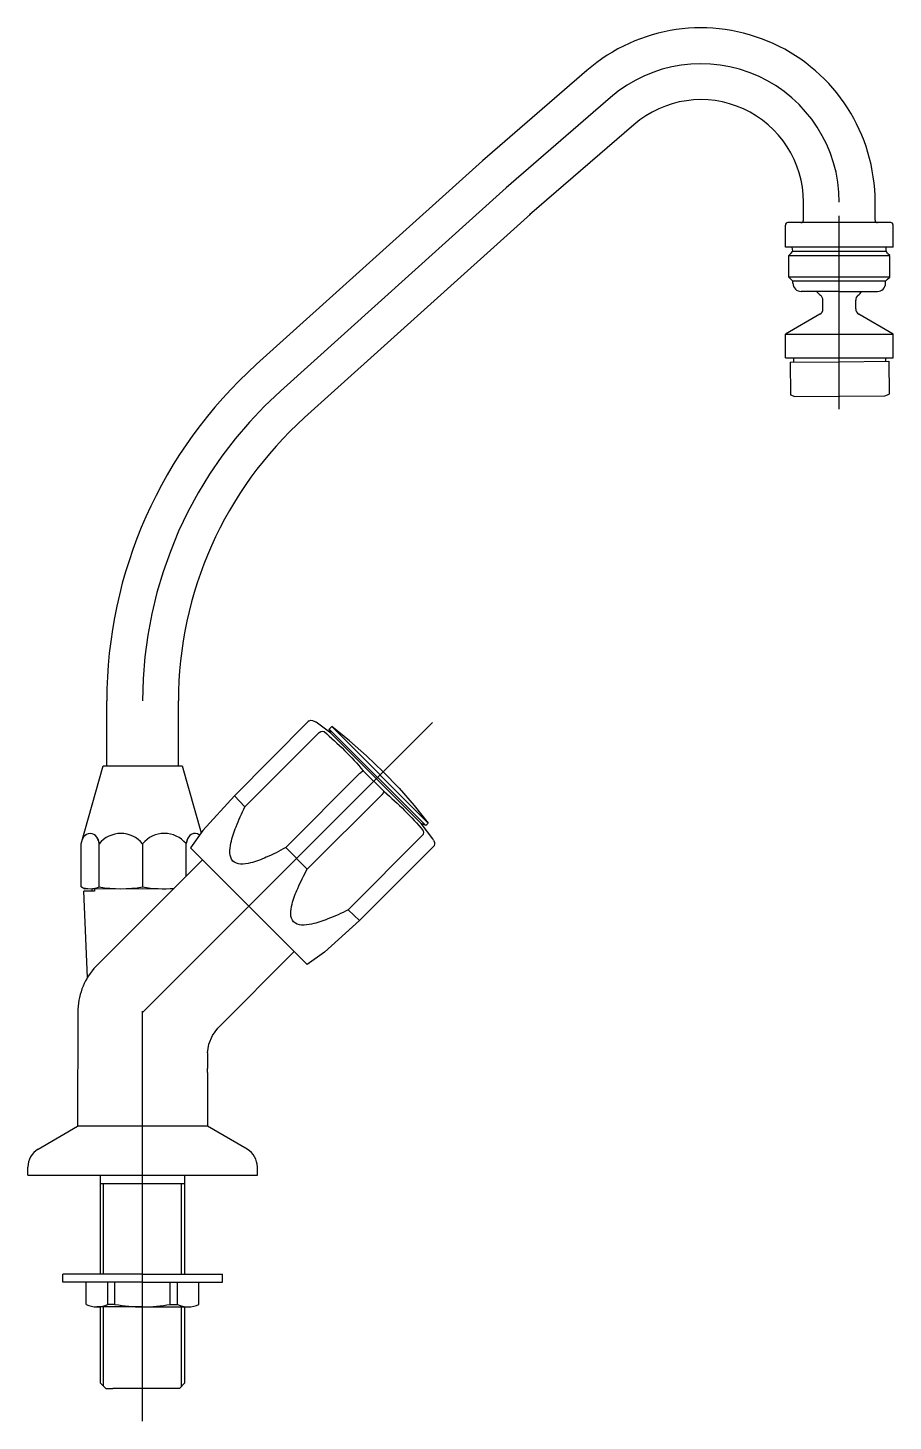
# Model space of a CAD drawing. Extents: x 109.149 to 109.36, y -5.26 to -4.921.
import ezdxf

# ---------------------------------------------------------------- set-up
doc = ezdxf.new("R2010")
doc.units = 0
doc.header["$LTSCALE"] = 0.2
doc.header["$MEASUREMENT"] = 0
doc.linetypes.add('AXES', pattern=[0.54, 0.3, -0.08, 0.08, -0.08])
doc.linetypes.add('CONTINU', pattern=[0])
doc.layers.get('0').update_dxf_attribs({"linetype": 'CONTINUOUS'})
doc.layers.add('DECA_EIXOS', color=5, linetype='AXES')

msp = doc.modelspace()

# ---------------------------------------------------------------- linework, layer by layer
at = {"linetype": 'CONTINU'}
for points in [[(109.35578, -4.96307, 0.642715), (109.28545, -4.93095)], [(109.33828, -4.96307, 0.642718), (109.29691, -4.94418)], [(109.33449, -4.96807, 0.414211), (109.33389, -4.96867)], [(109.33768, -4.96807, 0.414211), (109.33828, -4.96747)], [(109.35578, -4.96747, 0.414141), (109.35638, -4.96807)], [(109.36017, -4.96867, 0.413948), (109.35957, -4.96807)], [(109.33573, -4.98287, 0.414214), (109.33773, -4.98487)], [(109.34151, -4.98487, 0.045676), (109.34246, -4.98578)], [(109.34303, -4.98698, 0.234), (109.34246, -4.98578)], [(109.3516, -4.98578, 0.231447), (109.35103, -4.98697)], [(109.3516, -4.98578, 0.04566), (109.35255, -4.98487)], [(109.35633, -4.98487, 0.41419), (109.35833, -4.98287)], [(109.34226, -4.99043, 0.272797), (109.34303, -4.98912)], [(109.35103, -4.98912, 0.267941), (109.35178, -4.99042)], [(109.20485, -5.00264, 0.212567), (109.16828, -5.08476)], [(109.21655, -5.01565, 0.212557), (109.18578, -5.08476)], [(109.22131, -5.09223, -0.041773), (109.23087, -5.10179)], [(109.23008, -5.10239, -0.093721), (109.23087, -5.10179)], [(109.23536, -5.10768, 0.094005), (109.23596, -5.10688)], [(109.23596, -5.10688, -0.041775), (109.24552, -5.11644)], [(109.19905, -5.1238, -0.169929), (109.19833, -5.12185, -0.063869), (109.19858, -5.11943, -0.039561), (109.19984, -5.11545, -0.02016), (109.202, -5.11059)], [(109.16332, -5.11734, 0.185708), (109.16233, -5.1185)], [(109.16514, -5.11734, 0.283753), (109.16332, -5.11734)], [(109.16621, -5.1188, 0.224059), (109.16514, -5.11734)], [(109.17703, -5.11957, 0.468802), (109.16643, -5.11957)], [(109.18764, -5.11956, 0.468835), (109.17703, -5.11957)], [(109.18892, -5.11734, 0.224059), (109.18786, -5.1188)], [(109.19092, -5.11749, 0.359065), (109.18892, -5.11734)], [(109.21195, -5.12054, -0.021683), (109.20722, -5.12289, -0.041579), (109.20336, -5.12426, -0.067561), (109.20096, -5.12456, -0.17518), (109.19905, -5.1238)], [(109.21389, -5.13863, -0.175021), (109.21319, -5.13671, -0.066716), (109.2135, -5.13435, -0.04143), (109.21488, -5.13049, -0.021464), (109.21721, -5.1258)], [(109.16203, -5.13013, 0.197187), (109.16642, -5.13013)], [(109.16642, -5.13013, 0.081682), (109.17703, -5.13013)], [(109.17703, -5.13013, 0.059124), (109.18473, -5.13048)], [(109.22716, -5.13575, -0.020367), (109.22226, -5.13793, -0.039751), (109.21827, -5.13918, -0.064974), (109.21582, -5.13942, -0.17089), (109.21389, -5.13863)], [(109.16515, -5.15006, 0.178737), (109.16123, -5.16066)], [(109.15153, -5.19412, 0.267972), (109.14903, -5.19845)], [(109.20503, -5.19845, 0.267918), (109.20253, -5.19412)], [(109.16328, -5.23195, 0.229731), (109.16851, -5.23195)], [(109.17028, -5.23195, 0.08888), (109.18378, -5.23195)], [(109.18556, -5.23195, 0.22973), (109.19078, -5.23195)]]:
    msp.add_lwpolyline(points, format="xyb", dxfattribs=at)
for points in [[(109.28545, -4.93095), (109.26001, -4.95298)], [(109.29691, -4.94418), (109.27146, -4.96621)], [(109.26001, -4.95298), (109.20485, -5.00264)], [(109.33828, -4.96747), (109.33828, -4.96307)], [(109.35578, -4.96747), (109.35578, -4.96307)], [(109.27172, -4.96598), (109.21655, -5.01565)], [(109.33389, -4.97407), (109.33389, -4.96867)], [(109.34703, -4.96807), (109.33449, -4.96807)], [(109.35957, -4.96807), (109.34703, -4.96807)], [(109.36017, -4.97407), (109.36017, -4.96867)], [(109.34703, -4.97407), (109.33389, -4.97407)], [(109.33473, -4.97607), (109.33523, -4.97557)], [(109.33523, -4.97557), (109.33573, -4.97507)], [(109.33573, -4.97507), (109.33557, -4.97407)], [(109.33573, -4.97507), (109.35849, -4.97507)], [(109.36017, -4.97407), (109.34703, -4.97407)], [(109.35849, -4.97507), (109.35849, -4.97407)], [(109.35883, -4.97557), (109.35849, -4.97507)], [(109.35933, -4.97607), (109.35883, -4.97557)], [(109.33473, -4.97607), (109.35933, -4.97607)], [(109.33473, -4.98137), (109.33473, -4.97607)], [(109.35933, -4.98137), (109.35933, -4.97607)], [(109.35933, -4.98137), (109.33473, -4.98137)], [(109.33523, -4.98187), (109.33473, -4.98137)], [(109.33573, -4.98237), (109.33523, -4.98187)], [(109.33573, -4.98287), (109.33573, -4.98237)], [(109.35833, -4.98237), (109.33573, -4.98237)], [(109.35833, -4.98237), (109.35883, -4.98187)], [(109.35833, -4.98287), (109.35833, -4.98237)], [(109.35883, -4.98187), (109.35933, -4.98137)], [(109.34703, -4.98487), (109.33773, -4.98487)], [(109.34703, -4.98487), (109.35633, -4.98487)], [(109.34303, -4.98912), (109.34303, -4.98698)], [(109.35103, -4.98912), (109.35103, -4.98697)], [(109.34226, -4.99043), (109.33389, -4.99527)], [(109.36017, -4.99527), (109.35178, -4.99042)], [(109.33389, -5.00107), (109.33389, -4.99527)], [(109.33389, -4.99527), (109.36017, -4.99527)], [(109.36017, -5.00107), (109.36017, -4.99527)], [(109.33389, -5.00107), (109.34703, -5.00107)], [(109.33503, -5.00209), (109.34703, -5.002)], [(109.33503, -5.00209), (109.33509, -5.01009)], [(109.33587, -5.00107), (109.33588, -5.00209)], [(109.34703, -5.00107), (109.36017, -5.00107)], [(109.34703, -5.002), (109.35913, -5.00191)], [(109.35827, -5.00107), (109.35828, -5.00191)], [(109.35913, -5.00191), (109.35919, -5.0099)], [(109.33509, -5.01009), (109.33615, -5.01049)], [(109.33615, -5.01049), (109.35814, -5.01032)], [(109.35814, -5.01032), (109.35919, -5.0099)], [(109.16828, -5.10057), (109.16828, -5.08476)], [(109.18578, -5.10057), (109.18578, -5.08476)], [(109.21745, -5.08977), (109.19943, -5.10789)], [(109.21768, -5.0896), (109.21745, -5.08977)], [(109.21768, -5.0896), (109.2181, -5.08948)], [(109.2181, -5.08948), (109.21845, -5.08952)], [(109.21845, -5.08952), (109.21906, -5.08974)], [(109.21906, -5.08974), (109.21938, -5.0899)], [(109.22297, -5.0926), (109.21938, -5.0899)], [(109.22321, -5.091), (109.22258, -5.09162)], [(109.23572, -5.10203), (109.23168, -5.09816), (109.2275, -5.09448), (109.22321, -5.091)], [(109.24675, -5.11455), (109.22321, -5.091)], [(109.22014, -5.09246), (109.202, -5.11059)], [(109.22014, -5.09246), (109.22053, -5.09219), (109.22095, -5.09211), (109.22131, -5.09223)], [(109.24613, -5.11517), (109.22258, -5.09162)], [(109.22297, -5.0926), (109.22258, -5.09162)], [(109.24502, -5.11465), (109.22297, -5.0926)], [(109.16203, -5.11957), (109.16738, -5.10057)], [(109.16738, -5.10057), (109.18668, -5.10057)], [(109.18668, -5.10057), (109.1913, -5.11696)], [(109.23008, -5.10239), (109.21195, -5.12054)], [(109.23596, -5.10688), (109.23087, -5.10179)], [(109.23572, -5.10203), (109.2396, -5.10607), (109.24327, -5.11025), (109.24675, -5.11455)], [(109.19174, -5.11632), (109.19943, -5.10789)], [(109.202, -5.11059), (109.19943, -5.10789)], [(109.23554, -5.1075), (109.21721, -5.1258)], [(109.24613, -5.11517), (109.24502, -5.11465)], [(109.24785, -5.11837), (109.24502, -5.11465)], [(109.24675, -5.11455), (109.24613, -5.11517)], [(109.19174, -5.11632), (109.18874, -5.1206)], [(109.24529, -5.11761), (109.22716, -5.13575)], [(109.24529, -5.11761), (109.24556, -5.11722), (109.24564, -5.1168), (109.24552, -5.11644)], [(109.24802, -5.11869), (109.24785, -5.11837)], [(109.16203, -5.13013), (109.16203, -5.11957)], [(109.1661, -5.11843), (109.16643, -5.11957)], [(109.16642, -5.13013), (109.16643, -5.11957)], [(109.17703, -5.11957), (109.17703, -5.13013)], [(109.18797, -5.11843), (109.18764, -5.11956)], [(109.18764, -5.12757), (109.18764, -5.11956)], [(109.21715, -5.14901), (109.18874, -5.1206)], [(109.21721, -5.1258), (109.21195, -5.12054)], [(109.24798, -5.1203), (109.22994, -5.13834)], [(109.24815, -5.12007), (109.24798, -5.1203)], [(109.24802, -5.11869), (109.24823, -5.1193)], [(109.24827, -5.11965), (109.24815, -5.12007)], [(109.24823, -5.1193), (109.24827, -5.11965)], [(109.16515, -5.15006), (109.19167, -5.12353)], [(109.21311, -5.14497), (109.19269, -5.12455)], [(109.16278, -5.13057), (109.16203, -5.13013)], [(109.1636, -5.15219), (109.16268, -5.13117)], [(109.16528, -5.13117), (109.16268, -5.13117)], [(109.16396, -5.13117), (109.16268, -5.13117)], [(109.16278, -5.13057), (109.18473, -5.13048)], [(109.16463, -5.13055), (109.16463, -5.13117)], [(109.16528, -5.13047), (109.16528, -5.13117)], [(109.22994, -5.13834), (109.22143, -5.14601)], [(109.22994, -5.13834), (109.22716, -5.13575)], [(109.19535, -5.16455), (109.21402, -5.14588)], [(109.22143, -5.14601), (109.21715, -5.14901)], [(109.16123, -5.16066), (109.16116, -5.18845)], [(109.19286, -5.17059), (109.19323, -5.16846), (109.1941, -5.16638), (109.19535, -5.16455)], [(109.19286, -5.17059), (109.19283, -5.1732)], [(109.19283, -5.1732), (109.19283, -5.17441)], [(109.19283, -5.17542), (109.19283, -5.17441)], [(109.19283, -5.17542), (109.19283, -5.18845)], [(109.15153, -5.19412), (109.16116, -5.18845)], [(109.19283, -5.18845), (109.16116, -5.18845)], [(109.20253, -5.19412), (109.19283, -5.18845)], [(109.14903, -5.20045), (109.14903, -5.19845)], [(109.20503, -5.20045), (109.20503, -5.19845)], [(109.14903, -5.20045), (109.20503, -5.20045)], [(109.16671, -5.20045), (109.16671, -5.22455)], [(109.16671, -5.20245), (109.18736, -5.20245)], [(109.16751, -5.22455), (109.16751, -5.20245)], [(109.18656, -5.22455), (109.18656, -5.20245)], [(109.18736, -5.22455), (109.18736, -5.20045)], [(109.16671, -5.22455), (109.15753, -5.22455)], [(109.15753, -5.22655), (109.15753, -5.22455)], [(109.17703, -5.22455), (109.15753, -5.22455)], [(109.17703, -5.22655), (109.15753, -5.22655)], [(109.16328, -5.23195), (109.16328, -5.22655)], [(109.16851, -5.23195), (109.16851, -5.22655)], [(109.17028, -5.23195), (109.17028, -5.22655)], [(109.17703, -5.22455), (109.19653, -5.22455)], [(109.17703, -5.22655), (109.19653, -5.22655)], [(109.18378, -5.23195), (109.18378, -5.22655)], [(109.18556, -5.23195), (109.18556, -5.22655)], [(109.19078, -5.23195), (109.19078, -5.22655)], [(109.19653, -5.22655), (109.19653, -5.22455)], [(109.17703, -5.23255), (109.1659, -5.23255)], [(109.16671, -5.23249), (109.16671, -5.25112)], [(109.16751, -5.25192), (109.16751, -5.23233)], [(109.17028, -5.23195), (109.16851, -5.23195)], [(109.17703, -5.23255), (109.18817, -5.23255)], [(109.18378, -5.23195), (109.18556, -5.23195)], [(109.18656, -5.25192), (109.18656, -5.23232)], [(109.18736, -5.25112), (109.18736, -5.23249)], [(109.16803, -5.25245), (109.16671, -5.25112)], [(109.16803, -5.25245), (109.16973, -5.25245)], [(109.17703, -5.25245), (109.16973, -5.25245)], [(109.18433, -5.25245), (109.17703, -5.25245)], [(109.18603, -5.25245), (109.18433, -5.25245)], [(109.18603, -5.25245), (109.18736, -5.25112)]]:
    msp.add_lwpolyline(points, dxfattribs=at)
at = {"layer": 'DECA_EIXOS'}
for points in [[(109.34703, -4.96307, 0.642717), (109.29118, -4.93756)], [(109.2107, -5.00915, 0.212567), (109.17703, -5.08476)]]:
    msp.add_lwpolyline(points, format="xyb", dxfattribs=at)
for points in [[(109.29118, -4.93756), (109.26573, -4.95959)], [(109.26573, -4.95959), (109.2107, -5.00915)], [(109.34703, -5.0136), (109.34703, -4.9664)], [(109.17703, -5.26043), (109.17703, -5.08476)], [(109.17703, -5.16072), (109.2495, -5.08825)]]:
    msp.add_lwpolyline(points, dxfattribs=at)

doc.saveas('drawing.dxf')
